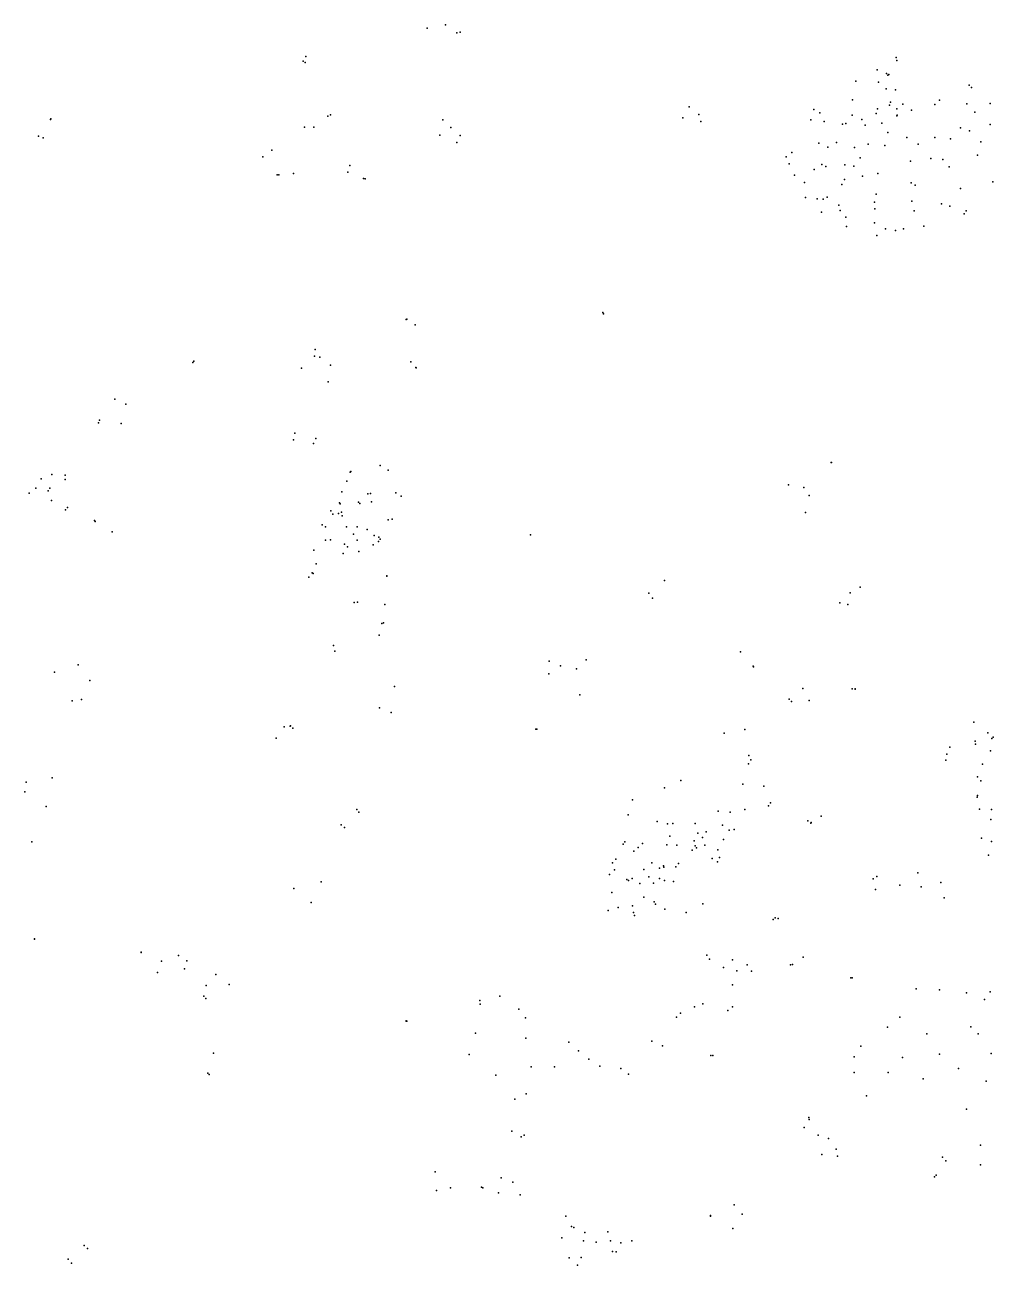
# Model space of a CAD drawing. Header units: millimetres. Extents: x -60275265 to 22802890, y -38578442 to 24337084.
# Drawn here: x -24249378 to -21495378, y -20924304 to -17398304 of the extents above; entities that cross this region are included whole.
import ezdxf

# ---------------------------------------------------------------- set-up
doc = ezdxf.new("R2010")
doc.units = ezdxf.units.MM
doc.header["$MEASUREMENT"] = 0
doc.layers.add('particles', color=7, linetype='Continuous', true_color=0x000000)

msp = doc.modelspace()

# ---------------------------------------------------------------- linework, layer by layer
at = {"layer": 'particles', "color": 93, "true_color": 0x67d435}
for p in [(-23105378, -17408304), (-23053378, -17398304), (-23020378, -17421304), (-23011378, -17419304), (-23011378, -17419304), (-23450378, -17488304), (-23457378, -17501304), (-23452378, -17505304), (-21771378, -17491304), (-21769378, -17499304), (-21886378, -17558304), (-21825378, -17526304), (-21798378, -17536304), (-21795378, -17541304), (-21792378, -17539304), (-21821378, -17561304), (-21799378, -17580304), (-21773378, -17583304), (-21563378, -17570304), (-21557378, -17576304), (-21895378, -17611304), (-21790378, -17626304), (-21787378, -17618304), (-21752378, -17624304), (-21661378, -17625304), (-21648378, -17612304), (-21570378, -17623304), (-21504378, -17622304), (-23387378, -17658304), (-23380378, -17654304), (-22378378, -17662304), (-22360378, -17631304), (-22332378, -17653304), (-22005378, -17639304), (-21988378, -17648304), (-21896378, -17655304), (-21828378, -17650304), (-21824378, -17637304), (-21769378, -17637304), (-21769378, -17657304), (-21768378, -17655304), (-21727378, -17641304), (-21547378, -17646304), (-24176378, -17667304), (-24175378, -17665304), (-23454378, -17689304), (-23427378, -17689304), (-23060378, -17668304), (-23037378, -17690304), (-22326378, -17673304), (-22014378, -17668304), (-21976378, -17673304), (-21924378, -17680304), (-21914378, -17679304), (-21869378, -17667304), (-21859378, -17683304), (-21812378, -17678304), (-21588378, -17691304), (-21562378, -17699304), (-21504378, -17681304), (-24210378, -17715304), (-24197378, -17719304), (-23069378, -17712304), (-23020378, -17733304), (-23011378, -17713304), (-21991378, -17734304), (-21941378, -17733304), (-21795378, -17704304), (-21741378, -17718304), (-21661378, -17718304), (-21616378, -17722304), (-21530378, -17731304), (-23546378, -17754304), (-22068378, -17761304), (-21965378, -17746304), (-21889378, -17747304), (-21851378, -17737304), (-21803378, -17741304), (-21708378, -17737304), (-21540378, -17769304), (-23572378, -17773304), (-23325378, -17798304), (-22084378, -17773304), (-22075378, -17793304), (-21982378, -17795304), (-21971378, -17801304), (-21917378, -17796304), (-21891378, -17800304), (-21873378, -17776304), (-21730378, -17786304), (-21672378, -17778304), (-21638378, -17781304), (-21620378, -17802304), (-23531378, -17824304), (-23527378, -17824304), (-23485378, -17821304), (-23330378, -17817304), (-23286378, -17835304), (-23281378, -17836304), (-22060378, -17825304), (-22004378, -17809304), (-21918378, -17838304), (-21867378, -17828304), (-21823378, -17821304), (-22032378, -17846304), (-21925378, -17852304), (-21728378, -17847304), (-21717378, -17854304), (-21588378, -17863304), (-21496378, -17844304), (-22029378, -17889304), (-21996378, -17893304), (-21979378, -17894304), (-21967378, -17888304), (-21934378, -17911304), (-21833378, -17902304), (-21828378, -17879304), (-21726378, -17899304), (-21642378, -17907304), (-21983378, -17931304), (-21930378, -17926304), (-21914378, -17945304), (-21832378, -17921304), (-21720378, -17927304), (-21618378, -17914304), (-21578378, -17935304), (-21572378, -17927304), (-21912378, -17971304), (-21833378, -17961304), (-21801378, -17978304), (-21750378, -17978304), (-21692378, -17970304), (-21826378, -17997304), (-21773378, -17983304), (-22605378, -18216304), (-22603378, -18220304), (-23164378, -18236304), (-23163378, -18235304), (-23139378, -18251304), (-23423378, -18321304), (-23771378, -18358304), (-23768378, -18354304), (-23425378, -18340304), (-23410378, -18343304), (-23380378, -18366304), (-23151378, -18356304), (-23462378, -18374304), (-23137378, -18372304), (-23136378, -18373304), (-23386378, -18413304), (-23993378, -18462304), (-23962378, -18476304), (-24039378, -18529304), (-24037378, -18522304), (-23975378, -18531304), (-23485378, -18578304), (-23481378, -18559304), (-23421378, -18574304), (-23428378, -18588304), (-23238378, -18651304), (-21956378, -18642304), (-21955378, -18642304), (-24172378, -18676304), (-24134378, -18678304), (-23324378, -18670304), (-23322378, -18668304), (-23216378, -18664304), (-24218378, -18715304), (-24202378, -18689304), (-24178378, -18715304), (-24134378, -18691304), (-23333378, -18695304), (-22077378, -18706304), (-22034378, -18713304), (-24237378, -18729304), (-24183378, -18723304), (-24173378, -18750304), (-23354378, -18757304), (-23347378, -18726304), (-23300378, -18755304), (-23273378, -18731304), (-23266378, -18730304), (-23263378, -18754304), (-23194378, -18728304), (-23179378, -18738304), (-22018378, -18736304), (-24133378, -18777304), (-24128378, -18770304), (-23379378, -18780304), (-23373378, -18789304), (-23357378, -18787304), (-23352378, -18760304), (-23348378, -18783304), (-23296378, -18759304), (-22029378, -18784304), (-24051378, -18807304), (-24049378, -18810304), (-23403378, -18819304), (-23394378, -18825304), (-23346378, -18794304), (-23334378, -18825304), (-23304378, -18825304), (-23216378, -18805304), (-23204378, -18803304), (-24001378, -18839304), (-24001378, -18839304), (-23394378, -18863304), (-23380378, -18862304), (-23314378, -18846304), (-23304378, -18863304), (-23275378, -18833304), (-23255378, -18850304), (-23242378, -18854304), (-23238378, -18860304), (-22811378, -18848304), (-23427378, -18891304), (-23340378, -18874304), (-23331378, -18882304), (-23299378, -18895304), (-23258378, -18876304), (-23243378, -18867304), (-23420378, -18930304), (-23344378, -18901304), (-23441378, -18968304), (-23432378, -18956304), (-23429378, -18958304), (-23219378, -18964304), (-23219378, -18965304), (-22430378, -18978304), (-21873378, -18997304), (-23312378, -19040304), (-23303378, -19039304), (-22474378, -19014304), (-22464378, -19028304), (-21902378, -19013304), (-23225378, -19046304), (-21931378, -19041304), (-21908378, -19046304), (-23234378, -19100304), (-23229378, -19098304), (-23241378, -19133304), (-23371378, -19162304), (-23367378, -19179304), (-22214378, -19180304), (-22758378, -19207304), (-22653378, -19203304), (-24165378, -19238304), (-24165378, -19238304), (-24097378, -19217304), (-22759378, -19243304), (-22726378, -19220304), (-22680378, -19229304), (-22178378, -19221304), (-22177378, -19223304), (-24064378, -19262304), (-23198378, -19279304), (-23198378, -19279304), (-22036378, -19285304), (-21896378, -19286304), (-21888378, -19286304), (-24114378, -19320304), (-24088378, -19316304), (-22671378, -19303304), (-22075378, -19315304), (-22069378, -19322304), (-22018378, -19319304), (-21888378, -19287304), (-23240378, -19340304), (-23207378, -19353304), (-23207378, -19353304), (-23494378, -19392304), (-23493378, -19391304), (-21550378, -19380304), (-23534378, -19426304), (-23511378, -19394304), (-23487378, -19397304), (-22796378, -19400304), (-22795378, -19400304), (-22793378, -19400304), (-22260378, -19412304), (-22201378, -19401304), (-21510378, -19411304), (-21499378, -19427304), (-21495378, -19423304), (-21618378, -19451304), (-21546378, -19434304), (-21545378, -19443304), (-21503378, -19462304), (-22190378, -19475304), (-22184378, -19487304), (-21630378, -19488304), (-21627378, -19471304), (-22191378, -19499304), (-21525378, -19500304), (-24245378, -19551304), (-24171378, -19539304), (-22430378, -19567304), (-22383378, -19546304), (-22207378, -19557304), (-22147378, -19562304), (-21540378, -19536304), (-21530378, -19547304), (-24249378, -19578304), (-22521378, -19601304), (-21541378, -19594304), (-21540378, -19589304), (-24188378, -19620304), (-23305378, -19629304), (-23299378, -19636304), (-22277378, -19633304), (-22243378, -19636304), (-22201378, -19629304), (-22134378, -19618304), (-22128378, -19610304), (-21534378, -19628304), (-21500378, -19629304), (-23349378, -19672304), (-22533378, -19644304), (-22451378, -19663304), (-22421378, -19669304), (-22406378, -19668304), (-22343378, -19668304), (-22265378, -19673304), (-22022378, -19661304), (-22014378, -19667304), (-22013378, -19666304), (-21984378, -19648304), (-21502378, -19657304), (-23340378, -19680304), (-22415378, -19704304), (-22335378, -19696304), (-22322378, -19708304), (-22311378, -19692304), (-22246378, -19687304), (-22232378, -19685304), (-21528378, -19710304), (-24229378, -19721304), (-22547378, -19727304), (-22543378, -19721304), (-22505378, -19737304), (-22492378, -19725304), (-22423378, -19729304), (-22395378, -19730304), (-22351378, -19744304), (-22345378, -19718304), (-22343378, -19732304), (-22339378, -19738304), (-22315378, -19730304), (-22278378, -19743304), (-22262378, -19714304), (-21500378, -19720304), (-22578378, -19780304), (-22568378, -19770304), (-22517378, -19747304), (-22466378, -19780304), (-22294378, -19768304), (-22279378, -19777304), (-22273378, -19765304), (-21508378, -19758304), (-22586378, -19813304), (-22572378, -19800304), (-22489378, -19799304), (-22444378, -19795304), (-22433378, -19789304), (-22432378, -19793304), (-22398378, -19792304), (-22390378, -19782304), (-21709378, -19809304), (-23406378, -19834304), (-23406378, -19834304), (-22537378, -19828304), (-22532378, -19830304), (-22522378, -19825304), (-22500378, -19839304), (-22474378, -19820304), (-22461378, -19838304), (-22444378, -19825304), (-22430378, -19830304), (-22404378, -19833304), (-21836378, -19826304), (-21826378, -19819304), (-21761378, -19844304), (-21700378, -19848304), (-21644378, -19836304), (-23484378, -19853304), (-22580378, -19865304), (-22489378, -19878304), (-21830378, -19856304), (-21634378, -19880304), (-23435378, -19893304), (-22590378, -19916304), (-22562378, -19907304), (-22521378, -19902304), (-22518378, -19921304), (-22459378, -19891304), (-22455378, -19898304), (-22429378, -19912304), (-22368378, -19921304), (-22321378, -19897304), (-22515378, -19930304), (-22121378, -19941304), (-22115378, -19937304), (-22107378, -19938304), (-24221378, -19996304), (-24221378, -19997304), (-23918378, -20034304), (-23918378, -20035304), (-23860378, -20060304), (-23812378, -20044304), (-23788378, -20059304), (-22309378, -20043304), (-22302378, -20054304), (-22236378, -20056304), (-22035378, -20048304), (-23872378, -20092304), (-23795378, -20082304), (-22262378, -20078304), (-22224378, -20087304), (-22195378, -20070304), (-22182378, -20088304), (-22071378, -20070304), (-22066378, -20069304), (-23733378, -20129304), (-23706378, -20098304), (-23668378, -20126304), (-22236378, -20127304), (-21900378, -20107304), (-21896378, -20107304), (-21896378, -20107304), (-23740378, -20159304), (-23734378, -20166304), (-22898378, -20159304), (-21714378, -20138304), (-21648378, -20141304), (-21571378, -20150304), (-21504378, -20147304), (-22955378, -20172304), (-22954378, -20182304), (-22844378, -20196304), (-22344378, -20190304), (-22321378, -20181304), (-22250378, -20200304), (-22236378, -20190304), (-21520378, -20169304), (-23164378, -20229304), (-23164378, -20230304), (-23163378, -20230304), (-22825378, -20221304), (-22396378, -20219304), (-22384378, -20208304), (-21761378, -20219304), (-22967378, -20264304), (-21796378, -20247304), (-21684378, -20266304), (-21559378, -20246304), (-21538378, -20266304), (-22824378, -20279304), (-22702378, -20290304), (-22466378, -20287304), (-22435378, -20300304), (-21871378, -20301304), (-23712378, -20321304), (-22985378, -20325304), (-22674378, -20315304), (-22645378, -20338304), (-22298378, -20328304), (-22298378, -20328304), (-22292378, -20328304), (-21890378, -20332304), (-21753378, -20334304), (-21648378, -20324304), (-21501378, -20322304), (-23728378, -20378304), (-22809378, -20360304), (-22743378, -20360304), (-22614378, -20358304), (-22554378, -20365304), (-21890378, -20376304), (-21794378, -20376304), (-21594378, -20365304), (-23725378, -20382304), (-22909378, -20384304), (-22532378, -20381304), (-21694378, -20394304), (-21515378, -20401304), (-22823378, -20437304), (-21855378, -20443304), (-22855378, -20452304), (-21571378, -20480304), (-22019378, -20504304), (-22018378, -20510304), (-22864378, -20543304), (-22829378, -20554304), (-22033378, -20533304), (-21993378, -20554304), (-22837378, -20559304), (-21963378, -20564304), (-21531378, -20583304), (-21982378, -20609304), (-21942378, -20594304), (-21938378, -20614304), (-21639378, -20617304), (-23082378, -20659304), (-21630378, -20627304), (-21531378, -20639304), (-22894378, -20676304), (-22861378, -20688304), (-21662378, -20673304), (-21657378, -20668304), (-23078378, -20712304), (-23038378, -20704304), (-22950378, -20702304), (-22950378, -20702304), (-22946378, -20704304), (-22902378, -20718304), (-22840378, -20724304), (-22232378, -20752304), (-22710378, -20785304), (-22299378, -20783304), (-22299378, -20785304), (-22209378, -20779304), (-22694378, -20814304), (-22688378, -20817304), (-22656378, -20831304), (-22591378, -20829304), (-22235378, -20820304), (-24080378, -20868304), (-22722378, -20846304), (-22660378, -20855304), (-22624378, -20859304), (-22583378, -20855304), (-22554378, -20860304), (-22523378, -20855304), (-24126378, -20907304), (-24071378, -20877304), (-22701378, -20903304), (-22667378, -20902304), (-22578378, -20885304), (-22567378, -20886304), (-24116378, -20918304), (-22677378, -20924304)]:
    msp.add_point(p, dxfattribs=at)

doc.saveas('drawing.dxf')
